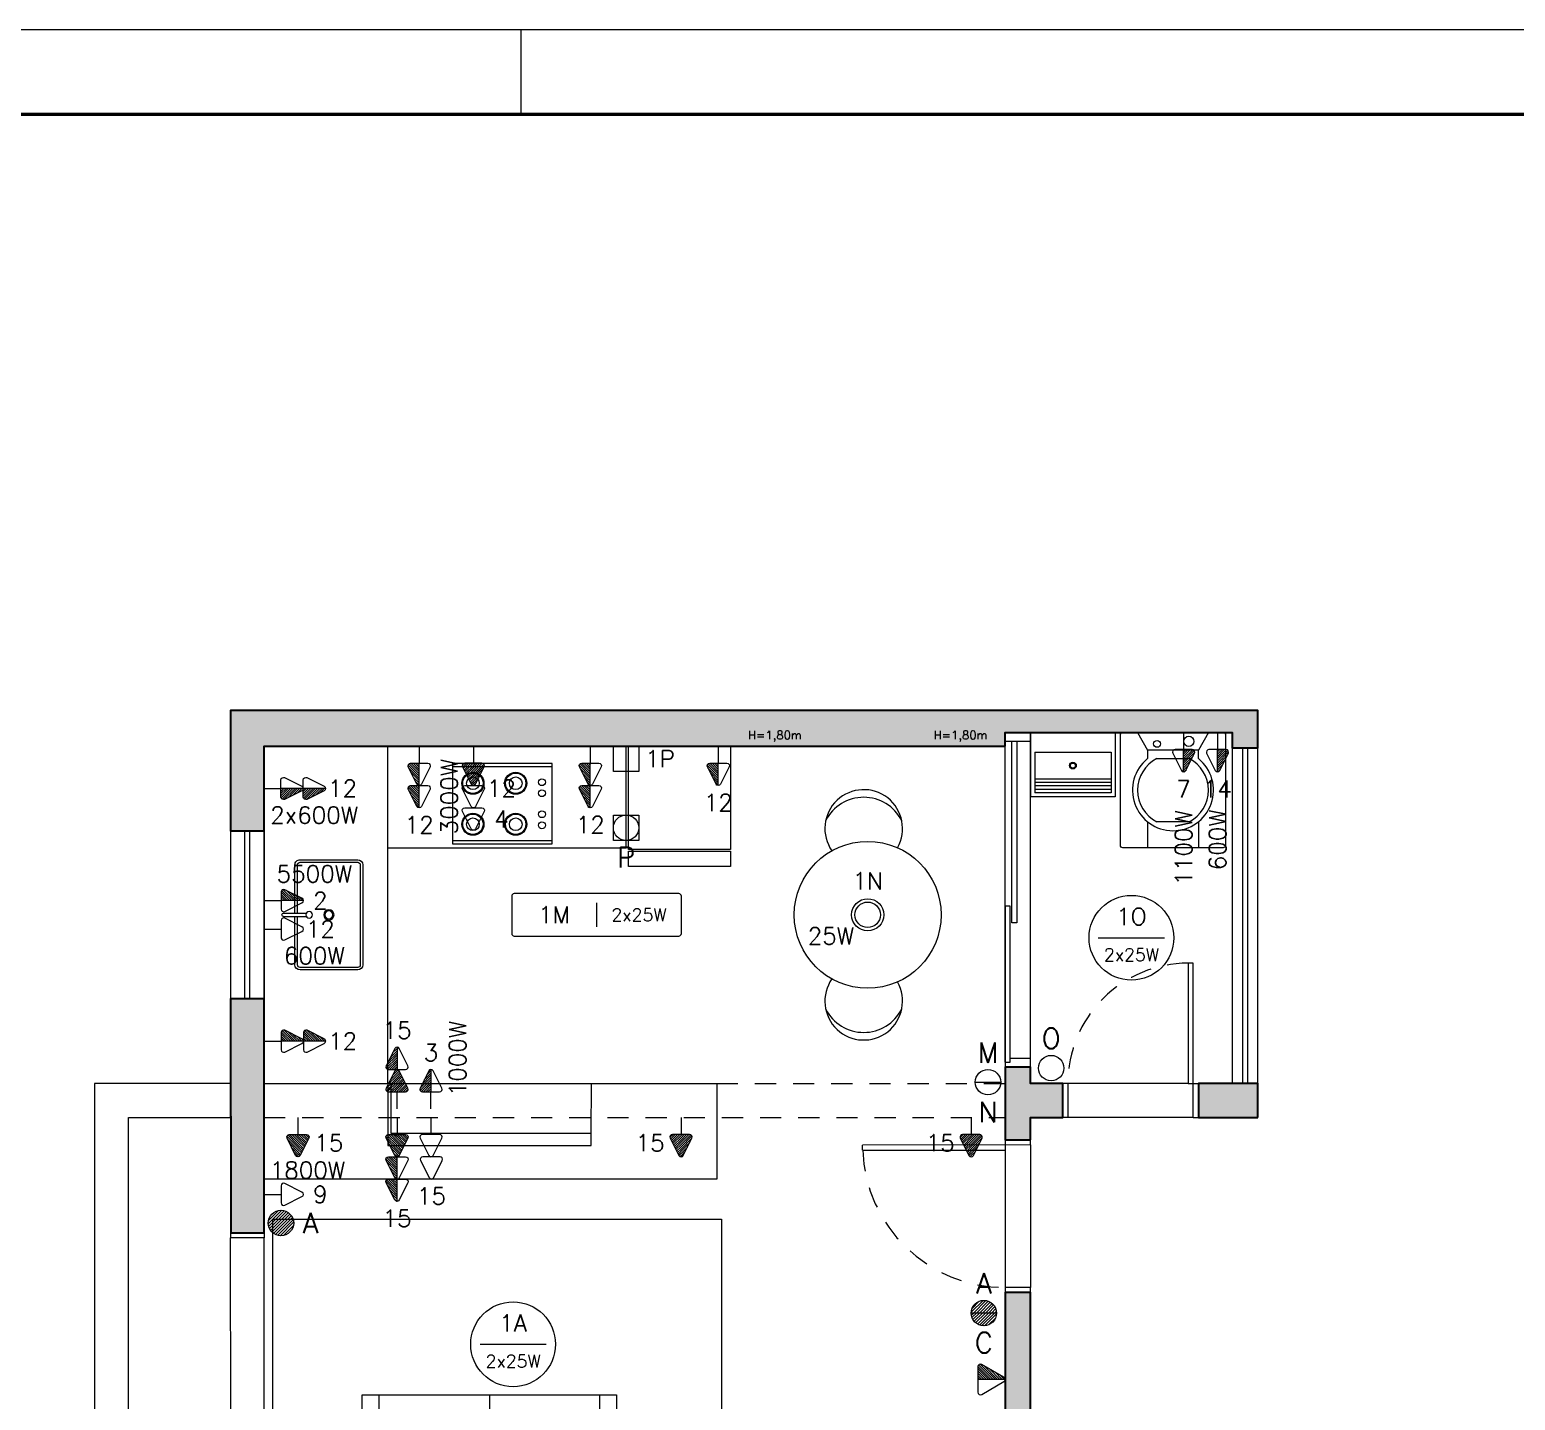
# Model space of a CAD drawing. Extents: x 0 to 175, y -16 to 63.
# Drawn here: x 14.13 to 22.89, y 21.62 to 29.7 of the extents above; entities that cross this region are included whole.
import ezdxf
from ezdxf.enums import TextEntityAlignment as Align

# ---------------------------------------------------------------- set-up
doc = ezdxf.new("R2010")
doc.units = 0
doc.header["$LTSCALE"] = 0.5
doc.header["$MEASUREMENT"] = 0
doc.linetypes.add('HIDDEN', pattern=[0.375, 0.25, -0.125])
doc.layers.get('0').update_dxf_attribs({"linetype": 'CONTINUOUS'})
doc.layers.add('ANT - ANOTAÇÕES', color=210, linetype='CONTINUOUS', plot=False)
doc.layers.add('ARQ - HATCH 01', color=172, linetype='CONTINUOUS', transparency=0.6)
for name, color, linetype, lineweight in [('ARQ - JAN01', 2, 'CONTINUOUS', 20), ('ARQ - PAR01', 172, 'CONTINUOUS', 30), ('ARQ - PAR02', 132, 'CONTINUOUS', 20), ('ARQ - POR01', 20, 'CONTINUOUS', 20), ('COT01', 1, 'CONTINUOUS', 9), ('ELE01 - INTER', 100, 'CONTINUOUS', 15), ('ELE01 - INTER TXT', 100, 'CONTINUOUS', 9), ('ELE01 - LAMP', 50, 'CONTINUOUS', 20), ('ELE01 - LAMP TXT', 100, 'CONTINUOUS', 15), ('ELE01 - TOM 127V', 130, 'CONTINUOUS', 15), ('ELE01 - TOM 127V TXT', 130, 'CONTINUOUS', 15), ('ELE01 - TOM 220V', 242, 'CONTINUOUS', 15), ('ELE01 - TOM 220V TXT', 242, 'CONTINUOUS', 15), ('ELE02 - TELEFONE', 170, 'CONTINUOUS', 9)]:
    doc.layers.add(name, color=color, linetype=linetype, lineweight=lineweight)
for name, color, linetype, lineweight, transparency in [('ARQ - PISO', 121, 'CONTINUOUS', 9, 0.45), ('ARQ01', 144, 'CONTINUOUS', 9, 0.5), ('ELE01 - INTER HATCH', 100, 'CONTINUOUS', 15, 0.45)]:
    doc.layers.add(name, color=color, linetype=linetype, lineweight=lineweight, transparency=transparency)
doc.layers.add('MARGEM', color=1, linetype='CONTINUOUS')
doc.styles.add('ROMANS', font='romans.shx')
doc.styles.get("Standard").update_dxf_attribs({"font": 'romans.shx'})

# ---------------------------------------------------------------- blocks, each defined once
blk = doc.blocks.new('MAR-A1')
at = {"layer": 'MARGEM', "color": 2, "lineweight": 20}
blk.add_line((-49.05, 58.4), (-49.05, 57.4), dxfattribs=at)
blk.add_lwpolyline([(-83.1, 58.4), (-83.1, -1), (1, -1), (1, 58.4)], close=True, dxfattribs=at)
at = {"layer": 'MARGEM', "color": 6, "lineweight": 50}
blk.add_lwpolyline([(-80.6, 0), (0, 0), (0, 57.4), (-80.6, 57.4)], close=True, dxfattribs=at)
blk = doc.blocks.new('cuba')
for p, q in [((2011.1017, 1359.4585), (2010.7617, 1359.4585)), ((2010.7317, 1359.4285), (2010.7317, 1358.8385)), ((2010.7467, 1359.4285), (2010.7467, 1358.8385)), ((2011.1017, 1359.4435), (2010.7617, 1359.4435)), ((2011.1167, 1359.1434), (2011.1167, 1359.4284)), ((2011.1317, 1359.1434), (2011.1317, 1359.4284)), ((2011.1983, 1359.1434), (2011.0651, 1359.1434)), ((2011.1983, 1359.1234), (2011.0651, 1359.1234)), ((2011.1167, 1358.8385), (2011.1167, 1359.1234)), ((2011.1317, 1358.8385), (2011.1317, 1359.1234)), ((2010.7617, 1358.8235), (2011.1017, 1358.8235)), ((2010.7617, 1358.8085), (2011.1017, 1358.8085))]:
    blk.add_line(p, q)
for centre, radius in [((2010.9317, 1359.1335), 0.0305), ((2010.9317, 1359.1335), 0.0229), ((2011.0483, 1359.1334), 0.0195)]:
    blk.add_circle(centre, radius)
for centre, radius, start, end in [((2010.7617, 1359.4285), 0.03, 90, 180), ((2011.1017, 1359.4285), 0.03, 359.96511, 90), ((2010.7617, 1359.4285), 0.015, 90, 180), ((2011.1017, 1359.4285), 0.015, 359.96511, 90), ((2011.1983, 1359.1334), 0.01, 270, 90), ((2010.7617, 1358.8385), 0.03, 180, 270), ((2010.7617, 1358.8385), 0.015, 180, 270), ((2011.1017, 1358.8385), 0.03, 270, 0), ((2011.1017, 1358.8385), 0.015, 270, 0)]:
    blk.add_arc(centre, radius, start, end)
blk = doc.blocks.new('*U310')
at = {"layer": 'ARQ - HATCH 01'}
h = blk.add_hatch(color=256, dxfattribs=at)
h.dxf.hatch_style = 1
h.paths.add_polyline_path([(2.5318, 5.7897), (2.4, 5.7898), (2.4, 5.98), (2.2, 5.98), (2.2, 5.79), (2.1029, 5.79), (2.1029, 5.64), (2.5318, 5.64)])
h.paths.add_polyline_path([(2.4, 7.13), (2.2, 7.13), (2.2, 6.78), (2.4, 6.78)])
h.paths.add_polyline_path([(12.15, 0.9882), (12.15, 5.78), (3.4321, 5.7898), (3.4321, 5.64), (12, 5.64), (12, 1.1354), (11.3067, 1.1354), (11.3067, 0.9854), (12, 0.9882)])
h.paths.add_polyline_path([(9.47, 4.76), (8.5397, 4.76), (8.5397, 4.63), (9.24, 4.63), (9.24, 1.14), (8.94, 1.14), (8.94, 0.9882), (9.9263, 0.9882), (9.9267, 1.1354), (9.47, 1.1354)], flags=17)
h.paths.add_polyline_path([(7.7, 4.63), (7.7397, 4.63), (7.7397, 4.76), (7.57, 4.76), (7.57, 0.15), (7.02, 0.15), (7.02, 0), (7.72, 0), (7.72, 0.9882), (7.95, 0.9882), (7.95, 1.14), (7.7, 1.14)])
h.paths.add_polyline_path([(5.06, 1.27), (4.2401, 1.27), (4.2401, 1.0727), (4.93, 1.0727), (4.93, 0), (5.64, 0), (5.64, 0.15), (5.06, 0.15)])
h.paths.add_polyline_path([(0.21, 5.64), (0.13, 5.64), (0.13, 6.98), (0.22, 6.98), (0.22, 7.13), (0, 7.13), (0, 1.0727), (0.71, 1.0727), (0.71, 1.27), (0.21, 1.27)])
h.paths.add_polyline_path([(3.08, 1.27), (2.4143, 1.27), (2.2, 1.27), (1.7, 1.27), (1.7, 1.0727), (3.08, 1.0747)])
h.paths.add_polyline_path([(5.06, 4.8377), (4.9353, 4.8377), (4.9353, 4.1977), (5.06, 4.1977)], flags=17)
for p, q in [((0.13, 6.29), (0.51, 6.29)), ((0.245, 5.815), (0.245, 6.265)), ((0.245, 6.265), (0.485, 6.265)), ((0.405, 6.265), (0.405, 5.815)), ((0.425, 6.265), (0.425, 5.815)), ((0.445, 6.265), (0.445, 5.815)), ((0.465, 6.265), (0.465, 5.815)), ((0.485, 6.265), (0.485, 5.815)), ((0.51, 6.29), (0.51, 5.79)), ((0.13, 5.79), (0.51, 5.79)), ((0.245, 5.815), (0.485, 5.815)), ((5.06, 4.8377), (7.57, 4.5177)), ((5.06, 4.5177), (7.57, 4.5177)), ((5.06, 4.5177), (7.57, 4.1977)), ((12, 3.969), (11.5, 3.969)), ((11.5, 3.969), (11.5, 3.469)), ((12, 3.4354), (10, 3.4354)), ((10, 3.4354), (10, 1.8354)), ((11, 3.4354), (11.3217, 1.8354)), ((11.3217, 1.8354), (11.3217, 3.4354)), ((11.5, 3.469), (12, 3.469)), ((4.8353, 3.2496), (4.0353, 3.2496)), ((4.8353, 1.9496), (4.8353, 3.2496)), ((11.5231, 3.3016), (11.8774, 3.3016)), ((11.5231, 2.7397), (11.5231, 3.3016)), ((11.8774, 3.3016), (11.8774, 2.7397)), ((8.5358, 2.9924), (8.5266, 2.9738)), ((8.5477, 3.0094), (8.5358, 2.9924)), ((8.562, 3.0244), (8.5477, 3.0094)), ((8.5784, 3.0371), (8.562, 3.0244)), ((8.5965, 3.0472), (8.5784, 3.0371)), ((8.6159, 3.0545), (8.5965, 3.0472)), ((8.6163, 3.0546), (8.6159, 3.0545)), ((8.6166, 3.0547), (8.6163, 3.0546)), ((8.6369, 3.0591), (8.6166, 3.0547)), ((8.6577, 3.0603), (8.6369, 3.0591)), ((8.9972, 3.0603), (8.6577, 3.0603)), ((8.9399, 3.0584), (8.9373, 3.0603)), ((8.9379, 3.0599), (8.9375, 3.0601)), ((8.9418, 3.0562), (8.9399, 3.0584)), ((8.9432, 3.0536), (8.9418, 3.0562)), ((8.9441, 3.0509), (8.9432, 3.0536)), ((8.9444, 3.048), (8.9441, 3.0509)), ((8.9444, 2.7122), (8.9444, 3.048)), ((8.9902, 3.0482), (8.9899, 3.0451)), ((8.9899, 3.0451), (8.9899, 2.7151)), ((8.9909, 3.0513), (8.9902, 3.0482)), ((8.9921, 3.0541), (8.9909, 3.0513)), ((8.9938, 3.0568), (8.9921, 3.0541)), ((8.9958, 3.0591), (8.9938, 3.0568)), ((8.9967, 3.0599), (8.9958, 3.0591)), ((8.9972, 3.0603), (8.9967, 3.0599)), ((8.9982, 3.0612), (8.9972, 3.0603)), ((9.0009, 3.0628), (8.9982, 3.0612)), ((9.0038, 3.064), (9.0009, 3.0628)), ((9.0068, 3.0647), (9.0038, 3.064)), ((9.0099, 3.0649), (9.0068, 3.0647)), ((9.1249, 3.0649), (9.0099, 3.0649)), ((9.1272, 3.0648), (9.1249, 3.0649)), ((9.1294, 3.0643), (9.1272, 3.0648)), ((9.1315, 3.0634), (9.1294, 3.0643)), ((9.1334, 3.0623), (9.1315, 3.0634)), ((9.1352, 3.0609), (9.1334, 3.0623)), ((9.1368, 3.0592), (9.1352, 3.0609)), ((9.138, 3.0573), (9.1368, 3.0592)), ((9.139, 3.0553), (9.138, 3.0573)), ((9.139, 3.0553), (9.1397, 3.0531)), ((9.1397, 3.0531), (9.14, 3.0508)), ((8.5156, 2.9129), (8.5148, 2.892)), ((8.5148, 2.892), (8.5148, 2.8712)), ((8.517, 2.9336), (8.5156, 2.9129)), ((8.5203, 2.9541), (8.517, 2.9336)), ((8.5266, 2.9738), (8.5203, 2.9541)), ((8.5148, 2.8712), (8.5156, 2.8504)), ((8.5156, 2.8504), (8.517, 2.8296)), ((8.517, 2.8296), (8.5202, 2.8095)), ((8.5202, 2.8095), (8.5263, 2.7902)), ((8.5263, 2.7902), (8.5352, 2.7719)), ((8.5352, 2.7719), (8.5467, 2.7552)), ((8.5472, 2.7546), (8.5605, 2.7403)), ((8.5605, 2.7403), (8.5763, 2.7275)), ((8.561, 2.7397), (8.5769, 2.7269)), ((8.5763, 2.7275), (8.5938, 2.7173)), ((8.5769, 2.7269), (8.5945, 2.7166)), ((8.5938, 2.7173), (8.6127, 2.7097)), ((8.5945, 2.7166), (8.6134, 2.709)), ((11.8774, 2.7397), (11.5231, 2.7397)), ((8.6127, 2.7097), (8.6324, 2.7049)), ((8.6133, 2.7096), (8.6135, 2.7095)), ((8.6134, 2.709), (8.6332, 2.7043)), ((8.6135, 2.7095), (8.6332, 2.7047)), ((8.6324, 2.7049), (8.6527, 2.7032)), ((8.6332, 2.7047), (8.6535, 2.7029)), ((8.6332, 2.7043), (8.6535, 2.7025)), ((8.9411, 2.7032), (8.6527, 2.7032)), ((8.6535, 2.7029), (8.9941, 2.7029)), ((8.6535, 2.7025), (8.9944, 2.7025)), ((8.9411, 2.7032), (8.9423, 2.7047)), ((8.9423, 2.7047), (8.9432, 2.7065)), ((8.9432, 2.7065), (8.9439, 2.7083)), ((8.9439, 2.7083), (8.9443, 2.7103)), ((8.9443, 2.7103), (8.9444, 2.7122)), ((8.9901, 2.7119), (8.9899, 2.7151)), ((8.9901, 2.7119), (8.9909, 2.7089)), ((8.9909, 2.7089), (8.9921, 2.706)), ((8.9921, 2.706), (8.9942, 2.7025)), ((8.9944, 2.7025), (8.9958, 2.7009)), ((8.9958, 2.7009), (8.9981, 2.6989)), ((8.9981, 2.6989), (9.0008, 2.6973)), ((9.0008, 2.6973), (9.0037, 2.6961)), ((9.0037, 2.6961), (9.0068, 2.6953)), ((9.0068, 2.6953), (9.0099, 2.6951)), ((9.0099, 2.6951), (9.1249, 2.6951)), ((9.1272, 2.6952), (9.1249, 2.6951)), ((9.1272, 2.6952), (9.1294, 2.6957)), ((9.1294, 2.6957), (9.1315, 2.6966)), ((9.1315, 2.6966), (9.1334, 2.6977)), ((9.1334, 2.6977), (9.1352, 2.6991)), ((9.1352, 2.6991), (9.1368, 2.7008)), ((9.1368, 2.7008), (9.138, 2.7027)), ((9.138, 2.7027), (9.139, 2.7047)), ((9.139, 2.7047), (9.1397, 2.7069)), ((9.1397, 2.7069), (9.14, 2.7092)), ((4.0353, 2.5996), (4.8397, 2.5996)), ((11.8774, 2.5311), (11.5231, 2.5311)), ((11.5231, 2.5311), (11.5231, 1.9691)), ((11.8774, 1.9691), (11.8774, 2.5311)), ((4.8353, 1.9496), (4.0353, 1.9496)), ((11.5231, 1.9691), (11.8774, 1.9691)), ((10, 1.8354), (12, 1.8354)), ((11.5, 1.8018), (12, 1.8018)), ((11.5, 1.3018), (11.5, 1.8018)), ((12, 1.3018), (11.5, 1.3018))]:
    blk.add_line(p, q)
blk.add_lwpolyline([(0.145, 6.9402), (0.795, 6.9402, -0.414214), (0.81, 6.9252), (0.81, 6.3352, -0.414214), (0.795, 6.3202), (0.145, 6.3202, -0.414214), (0.13, 6.3352), (0.13, 6.9252, -0.414214)], format="xyb", close=True)
for points in [[(0.13, 6.8402), (0.2339, 6.7802)], [(0.2339, 6.7802), (0.2339, 6.4802)], [(0.2839, 6.7802), (0.2839, 6.7802), (0.2339, 6.7802)], [(0.6561, 6.7802), (0.81, 6.7802)], [(0.2839, 6.535), (0.2839, 6.7254)], [(0.6561, 6.7254), (0.6561, 6.535)], [(0.13, 6.4202), (0.2339, 6.4802)], [(0.2339, 6.4802), (0.2839, 6.4802)], [(0.6561, 6.4802), (0.81, 6.4802)], [(10.32, 5.64), (12, 5.04)], [(10.32, 5.64), (10.32, 5.04), (12, 5.04)], [(7.57, 4.1977), (4.9353, 4.1977), (4.9353, 4.8377), (7.57, 4.8377)], [(7.57, 4.8377), (7.57, 4.76)], [(6.62, 4.1977), (6.62, 2.1977), (6.02, 2.1977), (6.02, 4.1977)], [(6.9288, 3.4562), (6.6788, 3.4562), (6.6788, 2.9562), (6.9288, 2.9562)], [(0.81, 2), (0.81, 3.405), (0.21, 3.405)], [(4.9353, 3.3496), (4.9353, 1.8496), (4.0353, 1.8496), (4.0353, 3.3496), (4.9353, 3.3496)], [(2.4943, 3.2), (2.1993, 3.2018)], [(9.14, 3.0508), (9.14, 2.7092)], [(0.333, 2.9702), (0.333, 2.3811)], [(0.767, 2.3811), (0.767, 2.9702)], [(7.7, 2.46), (9.24, 2.46)], [(0.21, 1.27), (2.2, 1.27), (2.2, 2), (0.21, 2)], [(8.02, 1.77), (8.02, 1.68), (8.24, 1.68), (8.24, 1.9), (8.02, 1.9), (8.02, 1.81)], [(7.7, 1.81), (8.15, 1.81), (8.15, 1.77), (7.7, 1.77)], [(11.3067, 1.1354), (11.3067, 0.9854)], [(7.315, 0.35), (7.315, 1.05), (5.315, 1.05), (5.315, 0.35)], [(5.315, 0.35), (5.315, 1.05), (5.365, 1.05), (5.365, 0.35)], [(7.315, 0.35), (7.315, 1.05), (7.265, 1.05), (7.265, 0.35)], [(5.365, 0.45), (7.265, 0.45)], [(5.9983, 0.45), (5.9983, 0.35)], [(6.6317, 0.45), (6.6317, 0.35)], [(7.315, 0.35), (7.315, 0.3), (5.315, 0.3), (5.315, 0.35)], [(5.365, 0.35), (7.265, 0.35)], [(5.365, 0.35), (7.265, 0.35)]]:
    blk.add_lwpolyline(points)
at = {"linetype": 'HIDDEN'}
for points in [[(2.1993, 3.94), (2.1993, 5.64)], [(2.3993, 1.27), (2.3993, 5.64)]]:
    blk.add_lwpolyline(points, dxfattribs=at)
for points in [[(9.14, 3.28), (8.67, 3.28), (8.67, 4.63), (9.24, 4.63), (9.24, 2.48), (9.14, 2.48)], [(0.8198, 4.02), (0.8198, 3.42), (0.2107, 3.42), (0.2107, 4.02)], [(0.8298, 4.02), (0.9207, 4.02), (0.9207, 3.42), (0.8298, 3.42)], [(3, 3.9677), (5, 3.9677), (5, 1.3217), (3, 1.3217)], [(9.03, 3.985), (9.2139, 3.985), (9.2139, 3.945), (9.03, 3.945)], [(2.1993, 3.94), (2.7643, 3.94), (2.7643, 1.27), (2.1993, 1.27)], [(2.4943, 2.02), (2.2, 2.02), (2.2, 2), (2.4943, 2), (2.5643, 1.9996), (2.5643, 3.1996), (2.4943, 3.2)], [(0.313, 2.3811), (0.787, 2.3811), (0.787, 2.9702), (0.313, 2.9702)], [(8.48, 2.46), (7.7, 2.46), (7.7, 2.48), (8.48, 2.48)], [(8.44, 2.46), (9.24, 2.46), (9.24, 2.44), (8.44, 2.44)], [(8.44, 2.44), (9.24, 2.44), (9.24, 1.14), (8.44, 1.14)], [(8.49, 2.39), (9.19, 2.39), (9.19, 1.19), (8.49, 1.19)]]:
    blk.add_lwpolyline(points, close=True)
for points in [[(9.15, 3.985), (9.15, 4.19, 0.414214), (9.1, 4.24), (8.8, 4.24, 0.414214), (8.75, 4.19), (8.75, 3.72, 0.414214), (8.8, 3.67), (9.1, 3.67, 0.414214), (9.15, 3.72), (9.15, 3.945)], [(9.13, 3.985), (9.13, 4.19, 0.414214), (9.1, 4.22), (8.8, 4.22, 0.414214), (8.77, 4.19), (8.77, 3.72, 0.414214), (8.8, 3.69), (9.1, 3.69, 0.414214), (9.13, 3.72), (9.13, 3.945)]]:
    blk.add_lwpolyline(points, format="xyb")
for centre, radius in [((0.182, 6.7241), 0.03), ((0.197, 6.5363), 0.02), ((0.325, 6.04), 0.02), ((0.325, 6.04), 0.015), ((1.205, 4.83), 0.433), ((8.95, 3.955), 0.0229), ((0.423, 2.9092), 0.02), ((0.488, 2.9092), 0.02), ((0.612, 2.9092), 0.02), ((0.677, 2.9092), 0.02), ((9.065, 2.88), 0.02), ((0.429, 2.7542), 0.065), ((0.429, 2.7542), 0.06), ((0.671, 2.7542), 0.065), ((0.671, 2.7542), 0.06), ((0.429, 2.7542), 0.0375), ((0.671, 2.7542), 0.0375), ((0.429, 2.5021), 0.065), ((0.429, 2.5021), 0.06), ((0.671, 2.5021), 0.065), ((0.671, 2.5021), 0.06), ((0.429, 2.5021), 0.0375), ((0.671, 2.5021), 0.0375)]:
    blk.add_circle(centre, radius)
for centre, radius, start, end in [((0.47, 6.6302), 0.239, 218.87292, 141.12708), ((0.47, 6.6302), 0.209, 27.09054, 152.90946), ((0.47, 6.6302), 0.209, 207.09054, 332.90946), ((0.6959, 4.8064), 0.229, 60.34553, 304.95687), ((0.7634, 4.8064), 0.2517, 117.06405, 242.93595), ((1.7141, 4.8064), 0.229, 235.04313, 119.65447), ((1.6466, 4.8064), 0.2517, 297.06405, 62.93595), ((6.9288, 3.2062), 0.25, 270, 90), ((6.8758, 3.2062), 0.2555, 281.95449, 78.04551)]:
    blk.add_arc(centre, radius, start, end)
at = {"layer": 'ARQ - JAN01'}
for p, q in [((7.9505, 1.14), (8.94, 1.14)), ((9.9267, 1.1354), (11.3067, 1.1354)), ((7.95, 0.9882), (8.94, 0.9929)), ((9.9263, 0.9882), (11.3067, 0.9854)), ((5.64, 0.15), (7.02, 0.15)), ((5.64, 0), (7.02, 0))]:
    blk.add_line(p, q, dxfattribs=at)
for points in [[(2.2, 6.98), (2.2, 7.13), (0.22, 7.13), (0.22, 6.98)], [(0.71, 1.27), (0.71, 1.0727), (1.7, 1.0727), (1.7, 1.27)]]:
    blk.add_lwpolyline(points, close=True, dxfattribs=at)
for points in [[(0.22, 7.07), (2.2, 7.07)], [(0.22, 7.04), (2.2, 7.04)], [(1.7, 1.1864), (0.71, 1.1864)], [(1.7, 1.1564), (0.71, 1.1564)], [(7.95, 1.0791), (8.94, 1.0791)], [(9.9267, 1.0754), (11.3067, 1.0754)], [(7.95, 1.0491), (8.94, 1.0491)], [(9.9267, 1.0454), (11.3067, 1.0454)], [(5.64, 0.09), (7.02, 0.09)], [(5.64, 0.06), (7.02, 0.06)]]:
    blk.add_lwpolyline(points, dxfattribs=at)
at = {"layer": 'ARQ - PAR01'}
for points in [[(0.21, 5.64), (0.13, 5.64), (0.13, 6.98), (0.22, 6.98), (0.22, 7.13), (0, 7.13), (0, 1.0727), (0.71, 1.0727), (0.71, 1.27), (0.21, 1.27)], [(2.5318, 5.7897), (2.4, 5.7898), (2.4, 5.98), (2.2, 5.98), (2.2, 5.79), (2.1029, 5.79), (2.1029, 5.64), (2.5318, 5.64)], [(5.06, 4.8377), (4.9353, 4.8377), (4.9353, 4.1977), (5.06, 4.1977)], [(7.7, 4.63), (7.7397, 4.63), (7.7397, 4.76), (7.57, 4.76), (7.57, 0.15), (7.02, 0.15), (7.02, 0), (7.72, 0), (7.72, 0.9882), (7.95, 0.9882), (7.95, 1.14), (7.7, 1.14)], [(9.47, 4.76), (8.5397, 4.76), (8.5397, 4.63), (9.24, 4.63), (9.24, 1.14), (8.94, 1.14), (8.94, 0.9882), (9.9263, 0.9882), (9.9267, 1.1354), (9.47, 1.1354)], [(3.08, 1.27), (2.4143, 1.27), (2.2, 1.27), (1.7, 1.27), (1.7, 1.0727), (3.08, 1.0747)], [(5.06, 1.27), (4.2401, 1.27), (4.2401, 1.0727), (4.93, 1.0727), (4.93, 0), (5.64, 0), (5.64, 0.15), (5.06, 0.15)]]:
    blk.add_lwpolyline(points, close=True, dxfattribs=at)
for points in [[(2.4, 7.13), (2.2, 7.13), (2.2, 6.78), (2.4, 6.78), (2.4, 7.13)], [(12.15, 0.9882), (12.15, 5.78), (3.4321, 5.7898), (3.4321, 5.64), (12, 5.64), (12, 1.1354), (11.3067, 1.1354), (11.3067, 0.9854), (12, 0.9882), (12.15, 0.9882)]]:
    blk.add_lwpolyline(points, dxfattribs=at)
at = {"layer": 'ARQ - PAR02'}
blk.add_lwpolyline([(2.4, 1.0727), (2.2, 1.0727), (2.2, 0.27), (4.93, 0.27), (4.93, 0.47), (2.4, 0.47), (2.4, 1.0727)], dxfattribs=at)
at = {"layer": 'ARQ - PISO'}
for p, q in [((2.4, 6.75), (2.4, 6.01)), ((2.2, 6.72), (2.2, 6.01)), ((2.0529, 5.79), (0.18, 5.79)), ((2.5619, 5.7896), (3.4019, 5.7896)), ((2.0729, 5.64), (0.21, 5.64)), ((2.5618, 5.64), (3.4019, 5.64)), ((9.34, 4.79), (9.34, 5.61)), ((9.47, 5.58), (9.47, 4.79)), ((7.7697, 4.76), (8.5097, 4.76)), ((7.7697, 4.63), (8.5097, 4.63)), ((4.2099, 1.2717), (3.1103, 1.2717)), ((4.2099, 1.0747), (3.1103, 1.073))]:
    blk.add_line(p, q, dxfattribs=at)
at = {"layer": 'ARQ - POR01'}
for p, q in [((2.4, 6.75), (1.49, 6.75)), ((1.49, 6.75), (1.49, 6.72)), ((2.2, 6.72), (2.2, 6.78)), ((2.4, 6.75), (2.4, 6.78)), ((1.49, 6.72), (2.2, 6.72)), ((2.2, 6.01), (2.2, 5.98)), ((2.2, 6.01), (2.4, 6.01)), ((2.4, 6.01), (2.4, 5.98)), ((0.18, 5.79), (0.13, 5.79)), ((0.13, 5.79), (0.13, 5.64)), ((0.18, 5.64), (0.18, 5.79)), ((2.1029, 5.79), (2.0529, 5.79)), ((2.0529, 5.79), (2.0529, 5.67)), ((2.5619, 5.7896), (2.5318, 5.7897)), ((2.5619, 5.7896), (2.5623, 4.8)), ((3.4321, 5.7898), (3.4019, 5.7896)), ((3.4019, 5.7896), (3.4019, 5.64)), ((0.18, 5.71), (1.2529, 5.71)), ((1.2529, 5.71), (1.2529, 5.68)), ((0.13, 5.64), (0.18, 5.64)), ((1.2529, 5.68), (0.18, 5.68)), ((2.0729, 5.67), (1.1529, 5.67)), ((1.1529, 5.67), (1.1529, 5.64)), ((1.1529, 5.64), (2.1029, 5.64)), ((2.0729, 5.64), (2.0729, 5.67)), ((2.0729, 5.64), (2.0729, 5.64)), ((2.5318, 5.64), (2.5918, 5.64)), ((2.5923, 4.8), (2.5918, 5.64)), ((3.4019, 5.64), (3.4319, 5.64)), ((9.34, 5.64), (9.34, 5.61)), ((9.34, 5.61), (10.27, 5.61)), ((9.47, 5.64), (9.47, 5.58)), ((10.27, 5.58), (10.27, 5.61)), ((9.47, 5.58), (10.27, 5.58)), ((2.5923, 4.8), (2.5623, 4.8)), ((7.7397, 4.76), (7.7697, 4.76)), ((7.7697, 4.76), (7.7697, 3.92)), ((8.5097, 4.76), (8.5097, 4.63)), ((8.5097, 4.76), (8.5397, 4.76)), ((9.34, 4.76), (9.34, 4.79)), ((9.34, 4.79), (9.47, 4.79)), ((9.47, 4.76), (9.47, 4.79)), ((7.7997, 4.63), (7.7397, 4.63)), ((7.7997, 3.92), (7.7997, 4.63)), ((8.5397, 4.63), (8.5097, 4.63)), ((7.7697, 3.92), (7.7997, 3.92))]:
    blk.add_line(p, q, dxfattribs=at)
for points in [[(3.08, 1.27), (3.1103, 1.27), (3.1103, 1.0747), (3.08, 1.0747)], [(4.2401, 1.27), (4.2099, 1.27), (4.2099, 1.0747), (4.2401, 1.0747)]]:
    blk.add_lwpolyline(points, close=True, dxfattribs=at)
at = {"layer": 'ARQ - POR01', "linetype": 'HIDDEN', "lineweight": 9}
for centre, radius, start, end in [((2.2, 6.72), 0.71, 180, 270), ((2.5618, 5.64), 0.8402, 272.08154, 360), ((9.47, 5.59), 0.8, 270, 0), ((7.7997, 4.63), 0.71, 270, 0)]:
    blk.add_arc(centre, radius, start, end, dxfattribs=at)
at = {"xscale": -1, "rotation": 90}
blk.add_blockref('cuba', (1360.3385, 2012.584), dxfattribs=at)
blk = doc.blocks.new('*U29')
at = {"layer": 'ELE01 - LAMP'}
blk.add_line((-0.195, 0), (0.195, 0), dxfattribs=at)
blk.add_circle((0, 0), 0.25, dxfattribs=at)
at = {"layer": 'ELE01 - LAMP TXT', "style": 'ROMANS'}
for tag, height, p in [('X', 0.1, (0, 0.125)), ('Y', 0.075, (0, -0.1))]:
    blk.add_attdef(tag, text='', height=height, dxfattribs=at).set_placement(p, align=Align.MIDDLE)
blk = doc.blocks.new('ELE-INTERFONE')
at = {"layer": 'ELE02 - TELEFONE'}
h = blk.add_hatch(dxfattribs=at)
h.set_pattern_fill('ANSI31', color=256, scale=0.075, angle=90)
h.set_pattern_definition([(135, (-88.511439, -7.067447), (-0.0066291261, -0.0066291261), [])])
h.paths.add_polyline_path([(0, 0, 0.267949), (-0.0075, 0.013), (-0.1379, 0.0883, 0.57735), (-0.1604, 0.0753), (-0.1604, 0)])
blk.add_line((0, 0), (-0.1604, 0), dxfattribs=at)
blk.add_lwpolyline([(-0.1604, 0.0753), (-0.1604, -0.0753, 0.57735), (-0.1379, -0.0883), (-0.0075, -0.013, 0.57735), (-0.0075, 0.013), (-0.1379, 0.0883, 0.57735)], format="xyb", close=True, dxfattribs=at)
blk = doc.blocks.new('*U145')
at = {"lineweight": 9}
h = blk.add_hatch(dxfattribs=at)
h.set_pattern_fill('ANSI31', color=256, scale=0.075, angle=-90)
h.paths.add_polyline_path([(0, -0.2323, -0.284079), (-0.0134, -0.224), (-0.0641, -0.1225, -0.557537), (-0.0507, -0.1008), (0, -0.1008)])
blk.add_line((0, -0.2323), (0, -0.1008))
blk.add_lwpolyline([(0, 0), (0, -0.1008)])
blk.add_lwpolyline([(0.0641, -0.1225), (0.0134, -0.224, -0.618034), (-0.0134, -0.224), (-0.0641, -0.1225, -0.557537), (-0.0507, -0.1008), (0.0507, -0.1008, -0.557537)], format="xyb", close=True)
blk = doc.blocks.new('*U169')
blk.add_lwpolyline([(0.0641, -0.1225), (0.0134, -0.224, -0.618034), (-0.0134, -0.224), (-0.0641, -0.1225, -0.557537), (-0.0507, -0.1008), (0.0507, -0.1008, -0.557537)], format="xyb", close=True)
blk = doc.blocks.new('*U147')
at = {"lineweight": 9}
h = blk.add_hatch(dxfattribs=at)
h.set_pattern_fill('ANSI31', color=256, scale=0.075, angle=-90)
h.paths.add_polyline_path([(0, -0.2323, -0.284079), (-0.0134, -0.224), (-0.0641, -0.1225, -0.557537), (-0.0507, -0.1008), (0, -0.1008)])
blk.add_line((0, -0.2323), (0, -0.1008))
blk.add_lwpolyline([(0.0641, -0.1225), (0.0134, -0.224, -0.618034), (-0.0134, -0.224), (-0.0641, -0.1225, -0.557537), (-0.0507, -0.1008), (0.0507, -0.1008, -0.557537)], format="xyb", close=True)
blk = doc.blocks.new('*U170')
blk.add_lwpolyline([(0.0641, -0.1225), (0.0134, -0.224, -0.618034), (-0.0134, -0.224), (-0.0641, -0.1225, -0.557537), (-0.0507, -0.1008), (0.0507, -0.1008, -0.557537)], format="xyb", close=True)
blk = doc.blocks.new('*U148')
at = {"lineweight": 9}
h = blk.add_hatch(dxfattribs=at)
h.set_pattern_fill('ANSI31', color=256, scale=0.075)
h.paths.add_polyline_path([(0.2323, 0, -0.284079), (0.224, -0.0134), (0.1225, -0.0641, -0.557537), (0.1008, -0.0507), (0.1008, 0)])
blk.add_line((0.2323, 0), (0.1008, 0))
blk.add_lwpolyline([(0, 0), (0.1008, 0)])
blk.add_lwpolyline([(0.1225, 0.0641), (0.224, 0.0134, -0.618034), (0.224, -0.0134), (0.1225, -0.0641, -0.557537), (0.1008, -0.0507), (0.1008, 0.0507, -0.557537)], format="xyb", close=True)
blk = doc.blocks.new('*U146')
at = {"lineweight": 9}
h = blk.add_hatch(dxfattribs=at)
h.set_pattern_fill('ANSI31', color=256, scale=0.075)
h.paths.add_polyline_path([(0.2323, 0, -0.284079), (0.224, -0.0134), (0.1225, -0.0641, -0.557537), (0.1008, -0.0507), (0.1008, 0)])
blk.add_line((0.2323, 0), (0.1008, 0))
blk.add_lwpolyline([(0.1225, 0.0641), (0.224, 0.0134, -0.618034), (0.224, -0.0134), (0.1225, -0.0641, -0.557537), (0.1008, -0.0507), (0.1008, 0.0507, -0.557537)], format="xyb", close=True)
blk = doc.blocks.new('*U149')
at = {"lineweight": 9}
h = blk.add_hatch(dxfattribs=at)
h.set_pattern_fill('ANSI31', color=256, scale=0.075, angle=-90)
h.paths.add_polyline_path([(0, -0.2323, -0.284079), (-0.0134, -0.224), (-0.0641, -0.1225, -0.557537), (-0.0507, -0.1008), (0, -0.1008)])
h = blk.add_hatch(dxfattribs=at)
h.set_pattern_fill('ANSI31', color=256, scale=0.075, angle=-90)
h.paths.add_polyline_path([(0, -0.2323, 0.284079), (0.0134, -0.224), (0.0641, -0.1225, 0.557537), (0.0507, -0.1008), (0, -0.1008)])
blk.add_lwpolyline([(0, 0), (0, -0.1008)])
blk.add_lwpolyline([(0.0641, -0.1225), (0.0134, -0.224, -0.618034), (-0.0134, -0.224), (-0.0641, -0.1225, -0.557537), (-0.0507, -0.1008), (0.0507, -0.1008, -0.557537)], format="xyb", close=True)
blk = doc.blocks.new('*U150')
at = {"lineweight": 9}
h = blk.add_hatch(dxfattribs=at)
h.set_pattern_fill('ANSI31', color=256, scale=0.075, angle=-90)
h.paths.add_polyline_path([(0, -0.2323, -0.284079), (-0.0134, -0.224), (-0.0641, -0.1225, -0.557537), (-0.0507, -0.1008), (0, -0.1008)])
blk.add_line((0, -0.2323), (0, -0.1008))
blk.add_lwpolyline([(0.0641, -0.1225), (0.0134, -0.224, -0.618034), (-0.0134, -0.224), (-0.0641, -0.1225, -0.557537), (-0.0507, -0.1008), (0.0507, -0.1008, -0.557537)], format="xyb", close=True)
blk = doc.blocks.new('*U181')
at = {"lineweight": 9}
h = blk.add_hatch(dxfattribs=at)
h.set_pattern_fill('ANSI31', color=256, scale=0.075, angle=-90)
h.paths.add_polyline_path([(0, -0.2323, -0.284079), (-0.0134, -0.224), (-0.0641, -0.1225, -0.557537), (-0.0507, -0.1008), (0, -0.1008)])
blk.add_line((0, -0.2323), (0, -0.1008))
blk.add_lwpolyline([(0.0641, -0.1225), (0.0134, -0.224, -0.618034), (-0.0134, -0.224), (-0.0641, -0.1225, -0.557537), (-0.0507, -0.1008), (0.0507, -0.1008, -0.557537)], format="xyb", close=True)
blk = doc.blocks.new('*U153')
blk.add_lwpolyline([(0, 0), (0, -0.1008)])
blk.add_lwpolyline([(0.0641, -0.1225), (0.0134, -0.224, -0.618034), (-0.0134, -0.224), (-0.0641, -0.1225, -0.557537), (-0.0507, -0.1008), (0.0507, -0.1008, -0.557537)], format="xyb", close=True)
blk = doc.blocks.new('*U142')
at = {"lineweight": 9}
h = blk.add_hatch(dxfattribs=at)
h.set_pattern_fill('ANSI31', color=256, scale=0.075)
h.paths.add_polyline_path([(0.2323, 0, -0.284079), (0.224, -0.0134), (0.1225, -0.0641, -0.557537), (0.1008, -0.0507), (0.1008, 0)])
blk.add_line((0.2323, 0), (0.1008, 0))
blk.add_lwpolyline([(0, 0), (0.1008, 0)])
blk.add_lwpolyline([(0.1225, 0.0641), (0.224, 0.0134, -0.618034), (0.224, -0.0134), (0.1225, -0.0641, -0.557537), (0.1008, -0.0507), (0.1008, 0.0507, -0.557537)], format="xyb", close=True)
blk = doc.blocks.new('*U172')
blk.add_lwpolyline([(0, 0), (0.1008, 0)])
blk.add_lwpolyline([(0.1225, 0.0641), (0.224, 0.0134, -0.618034), (0.224, -0.0134), (0.1225, -0.0641, -0.557537), (0.1008, -0.0507), (0.1008, 0.0507, -0.557537)], format="xyb", close=True)
blk = doc.blocks.new('*U163')
at = {"lineweight": 9}
h = blk.add_hatch(dxfattribs=at)
h.set_pattern_fill('ANSI31', color=256, scale=0.075)
h.paths.add_polyline_path([(0.2323, 0, -0.284079), (0.224, -0.0134), (0.1225, -0.0641, -0.557537), (0.1008, -0.0507), (0.1008, 0)])
blk.add_line((0.2323, 0), (0.1008, 0))
blk.add_lwpolyline([(0, 0), (0.1008, 0)])
blk.add_lwpolyline([(0.1225, 0.0641), (0.224, 0.0134, -0.618034), (0.224, -0.0134), (0.1225, -0.0641, -0.557537), (0.1008, -0.0507), (0.1008, 0.0507, -0.557537)], format="xyb", close=True)
blk = doc.blocks.new('*U177')
at = {"lineweight": 9}
h = blk.add_hatch(dxfattribs=at)
h.set_pattern_fill('ANSI31', color=256, scale=0.075)
h.paths.add_polyline_path([(0.2323, 0, 0.284079), (0.224, 0.0134), (0.1225, 0.0641, 0.557537), (0.1008, 0.0507), (0.1008, 0)])
h = blk.add_hatch(dxfattribs=at)
h.set_pattern_fill('ANSI31', color=256, scale=0.075)
h.paths.add_polyline_path([(0.2323, 0, -0.284079), (0.224, -0.0134), (0.1225, -0.0641, -0.557537), (0.1008, -0.0507), (0.1008, 0)])
blk.add_lwpolyline([(0, 0), (0.1008, 0)])
blk.add_lwpolyline([(0.1225, 0.0641), (0.224, 0.0134, -0.618034), (0.224, -0.0134), (0.1225, -0.0641, -0.557537), (0.1008, -0.0507), (0.1008, 0.0507, -0.557537)], format="xyb", close=True)
blk = doc.blocks.new('*U228')
at = {"lineweight": 9}
h = blk.add_hatch(dxfattribs=at)
h.set_pattern_fill('ANSI31', color=256, scale=0.075)
h.paths.add_polyline_path([(0.2323, 0, -0.284079), (0.224, -0.0134), (0.1225, -0.0641, -0.557537), (0.1008, -0.0507), (0.1008, 0)])
blk.add_line((0.2323, 0), (0.1008, 0))
blk.add_lwpolyline([(0.1225, 0.0641), (0.224, 0.0134, -0.618034), (0.224, -0.0134), (0.1225, -0.0641, -0.557537), (0.1008, -0.0507), (0.1008, 0.0507, -0.557537)], format="xyb", close=True)
blk = doc.blocks.new('*U180')
at = {"lineweight": 9}
h = blk.add_hatch(dxfattribs=at)
h.set_pattern_fill('ANSI31', color=256, scale=0.075, angle=-90)
h.paths.add_polyline_path([(0, -0.2323, -0.284079), (-0.0134, -0.224), (-0.0641, -0.1225, -0.557537), (-0.0507, -0.1008), (0, -0.1008)])
h = blk.add_hatch(dxfattribs=at)
h.set_pattern_fill('ANSI31', color=256, scale=0.075, angle=-90)
h.paths.add_polyline_path([(0, -0.2323, 0.284079), (0.0134, -0.224), (0.0641, -0.1225, 0.557537), (0.0507, -0.1008), (0, -0.1008)])
blk.add_lwpolyline([(0, 0), (0, -0.1008)])
blk.add_lwpolyline([(0.0641, -0.1225), (0.0134, -0.224, -0.618034), (-0.0134, -0.224), (-0.0641, -0.1225, -0.557537), (-0.0507, -0.1008), (0.0507, -0.1008, -0.557537)], format="xyb", close=True)
blk = doc.blocks.new('*U151')
blk.add_lwpolyline([(0.0641, -0.1225), (0.0134, -0.224, -0.618034), (-0.0134, -0.224), (-0.0641, -0.1225, -0.557537), (-0.0507, -0.1008), (0.0507, -0.1008, -0.557537)], format="xyb", close=True)
blk = doc.blocks.new('*U152')
blk.add_lwpolyline([(0, 0), (0, -0.1008)])
blk.add_lwpolyline([(0.0641, -0.1225), (0.0134, -0.224, -0.618034), (-0.0134, -0.224), (-0.0641, -0.1225, -0.557537), (-0.0507, -0.1008), (0.0507, -0.1008, -0.557537)], format="xyb", close=True)
blk = doc.blocks.new('*U309')
at = {"layer": 'ELE01 - INTER HATCH'}
h = blk.add_hatch(dxfattribs=at)
h.set_pattern_fill('ANSI31', color=256, scale=0.1)
h.set_pattern_definition([(45, (0, -0.0351), (-0.008838835, 0.008838835), [])])
edge = h.paths.add_edge_path()
edge.add_arc((0.2973, -3.0221), 0.075, 0, 360)
h = blk.add_hatch(dxfattribs=at)
h.set_pattern_fill('ANSI31', color=256, scale=0.1)
h.paths.add_polyline_path([(4.5173, -3.5533, 0.414214), (4.4423, -3.4783, 0.414214), (4.3673, -3.5533)])
h = blk.add_hatch(dxfattribs=at)
h.set_pattern_fill('ANSI31', color=256, scale=0.1)
h.paths.add_polyline_path([(4.5173, -3.5533, -0.414214), (4.4423, -3.6283, -0.414214), (4.3673, -3.5533)])
at = {"layer": 'ELE01 - INTER'}
for p, q in [((4.3916, -2.1918), (4.5416, -2.1918)), ((4.5173, -3.5533), (4.3673, -3.5533))]:
    blk.add_line(p, q, dxfattribs=at)
blk.add_lwpolyline([(2.4073, -0.6166), (2.4073, -0.7666), (2.2573, -0.7666), (2.2573, -0.6166)], close=True, dxfattribs=at)
for centre in [(2.3323, -0.6916), (4.8391, -2.1088), (4.4666, -2.1918), (0.2973, -3.0221), (4.4423, -3.5533)]:
    blk.add_circle(centre, 0.075, dxfattribs=at)
at = {"layer": 'ELE01 - LAMP'}
blk.add_line((2.1583, -1.135), (2.1583, -1.275), dxfattribs=at)
blk.add_lwpolyline([(2.4073, -0.21), (2.4073, -0.36), (2.2573, -0.36), (2.2573, -0.21)], close=True, dxfattribs=at)
blk.add_lwpolyline([(1.6733, -1.33), (2.6433, -1.33, 0.414214), (2.6583, -1.315), (2.6583, -1.095, 0.414214), (2.6433, -1.08), (1.6733, -1.08, 0.414214), (1.6583, -1.095), (1.6583, -1.315, 0.414214)], format="xyb", close=True, dxfattribs=at)
for radius in [0.095, 0.075]:
    blk.add_circle((3.7573, -1.2047), radius, dxfattribs=at)
at = {"layer": 'ARQ01', "rotation": 270}
blk.add_blockref('*U310', (-1.0727, 0), dxfattribs=at)
at = {"layer": 'ELE01 - LAMP'}
for p, values in [((5.3123, -1.34), {'Y': '2x25W', 'X': '1O'}), ((1.6661, -3.7372), {'Y': '2x25W', 'X': '1A'})]:
    blk.add_blockref('*U29', p, dxfattribs=at).add_auto_attribs(values)
at = {"layer": 'ELE01 - TOM 127V', "xscale": -1}
for name, p, rotation in [('*U142', (5.6202, -0.13), 90), ('*U142', (5.8202, -0.1299), 90), ('*U172', (0.1973, -1.2891), 180), ('*U148', (0.1973, -1.95), 180), ('*U146', (0.3287, -1.95), 180), ('*U228', (0.9818, -2.2179), 270), ('*U177', (0.9818, -2.3493), 270), ('*U163', (1.1818, -2.3493), 270), ('*U152', (1.1818, -2.3993), 359.9999999999975), ('*U151', (1.1846, -2.5305), 359.9999999999975)]:
    blk.add_blockref(name, p, dxfattribs=dict(at, rotation=rotation))
at = {"layer": 'ELE01 - TOM 127V'}
for name, p in [('*U145', (1.1123, -0.2107)), ('*U145', (2.1214, -0.21)), ('*U145', (2.8761, -0.2107)), ('*U148', (0.1965, -0.46)), ('*U146', (0.328, -0.46)), ('*U147', (1.1123, -0.3421)), ('*U169', (1.4317, -0.3421)), ('*U147', (2.1214, -0.3415)), ('*U149', (0.3973, -2.3993)), ('*U180', (0.9818, -2.3993)), ('*U181', (0.9818, -2.5308)), ('*U150', (0.9818, -2.6622))]:
    blk.add_blockref(name, p, dxfattribs=at)
at = {"layer": 'ELE01 - TOM 127V', "xscale": -1}
for p in [(1.4317, -0.2107), (2.6564, -2.3993), (4.3673, -2.3993)]:
    blk.add_blockref('*U149', p, dxfattribs=at)
at = {"layer": 'ELE01 - TOM 220V', "xscale": -1}
for name, p, rotation in [('*U142', (0.1973, -1.1208), 180), ('*U153', (0.1973, -2.8534), 89.99999999999905)]:
    blk.add_blockref(name, p, dxfattribs=dict(at, rotation=rotation))
at = {"layer": 'ELE01 - TOM 220V TXT'}
blk.add_blockref('*U170', (1.4317, -0.4736), dxfattribs=at)
at = {"layer": 'ELE02 - TELEFONE'}
blk.add_blockref('ELE-INTERFONE', (4.5673, -3.9444), dxfattribs=at)
at = {"layer": 'ANT - ANOTAÇÕES'}
for p in [(3.2099, -0.185), (4.3047, -0.185)]:
    blk.add_text('H=1,80m', height=0.05, dxfattribs=at).set_placement(p, align=Align.BOTTOM_CENTER)
at = {"layer": 'ELE01 - INTER TXT', "char_height": 0.12, "attachment_point": 5}
for s, width, insert in [('P', 0.048591, (2.3323, -0.8666)), ('O', 0.048591, (4.8391, -1.9338)), ('M', 0.048591, (4.4666, -2.0168)), ('N', 0.048591, (4.4666, -2.3668)), ('A', 0.12, (0.4723, -3.0221)), ('A', 0.048591, (4.4423, -3.3783)), ('C', 0.048591, (4.4423, -3.7283))]:
    blk.add_mtext_dynamic_manual_height_columns(s, width=width, gutter_width=12.5, heights=[0], dxfattribs=dict(at, insert=insert))
at = {"layer": 'ELE01 - LAMP TXT', "style": 'ROMANS'}
for s, height, p in [('1M', 0.1, (1.9083, -1.205)), ('2x25W', 0.075, (2.4083, -1.205))]:
    blk.add_text(s, height=height, dxfattribs=at).set_placement(p, align=Align.MIDDLE_CENTER)
at = {"layer": 'ELE01 - LAMP TXT', "char_height": 0.1, "attachment_point": 5, "style": 'ROMANS'}
for s, insert in [('1P', (2.5323, -0.285)), ('1N', (3.7573, -1.0047)), ('25W', (3.5408, -1.3297))]:
    blk.add_mtext_dynamic_manual_height_columns(s, width=0.048591, gutter_width=12.5, heights=[0], dxfattribs=dict(at, insert=insert))
at = {"layer": 'ELE01 - TOM 127V TXT', "char_height": 0.1, "attachment_point": 5}
for s, insert in [('12', (0.6602, -0.4596)), ('12', (1.5972, -0.4592)), ('7', (5.6198, -0.4623)), ('14', (5.8198, -0.4622)), ('12', (2.8761, -0.543)), ('2x600W', (0.4936, -0.6172)), ('12', (1.1123, -0.6744)), ('12', (2.1214, -0.6737)), ('12', (0.5296, -1.2894)), ('600W', (0.4944, -1.4463)), ('15', (0.9822, -1.8856)), ('12', (0.661, -1.95)), ('3', (1.1822, -2.017)), ('15', (0.5795, -2.5494)), ('15', (2.4742, -2.5494)), ('15', (4.1851, -2.5494)), ('15', (1.1846, -2.8628)), ('15', (0.9818, -2.9945))]:
    blk.add_mtext_dynamic_manual_height_columns(s, width=0.048591, gutter_width=12.5, heights=[0], dxfattribs=dict(at, insert=insert))
at = {"layer": 'ELE01 - TOM 127V TXT', "char_height": 0.1, "attachment_point": 5, "rotation": 90}
for s, insert in [('1100W', (5.6202, -0.81)), ('600W', (5.8202, -0.7622)), ('1000W', (1.339, -2.0522))]:
    blk.add_mtext_dynamic_manual_height_columns(s, width=0.048591, gutter_width=12.5, heights=[0], dxfattribs=dict(at, insert=insert))
at = {"layer": 'ELE01 - TOM 220V TXT', "insert": (1.2891, -0.5077), "char_height": 0.1, "attachment_point": 5, "rotation": 90}
blk.add_mtext_dynamic_manual_height_columns('3000W', width=0.048591, gutter_width=12.5, heights=[0], dxfattribs=at)
at = {"layer": 'ELE01 - TOM 220V TXT', "char_height": 0.1, "attachment_point": 5}
for s, insert in [('4', (1.5974, -0.6402)), ('5500W', (0.4944, -0.9636)), ('2', (0.5296, -1.1212)), ('1800W', (0.4539, -2.7106)), ('9', (0.5296, -2.8537))]:
    blk.add_mtext_dynamic_manual_height_columns(s, width=0.048591, gutter_width=12.5, heights=[0], dxfattribs=dict(at, insert=insert))

msp = doc.modelspace()

# ---------------------------------------------------------------- block references
msp.add_blockref('*U309', (15.3127, 25.6858))
at = {"layer": 'COT01', "xscale": 0.5, "yscale": 0.5, "zscale": 0.5}
msp.add_blockref('MAR-A1', (41.55, 0.5), dxfattribs=at)

doc.saveas('drawing.dxf')
